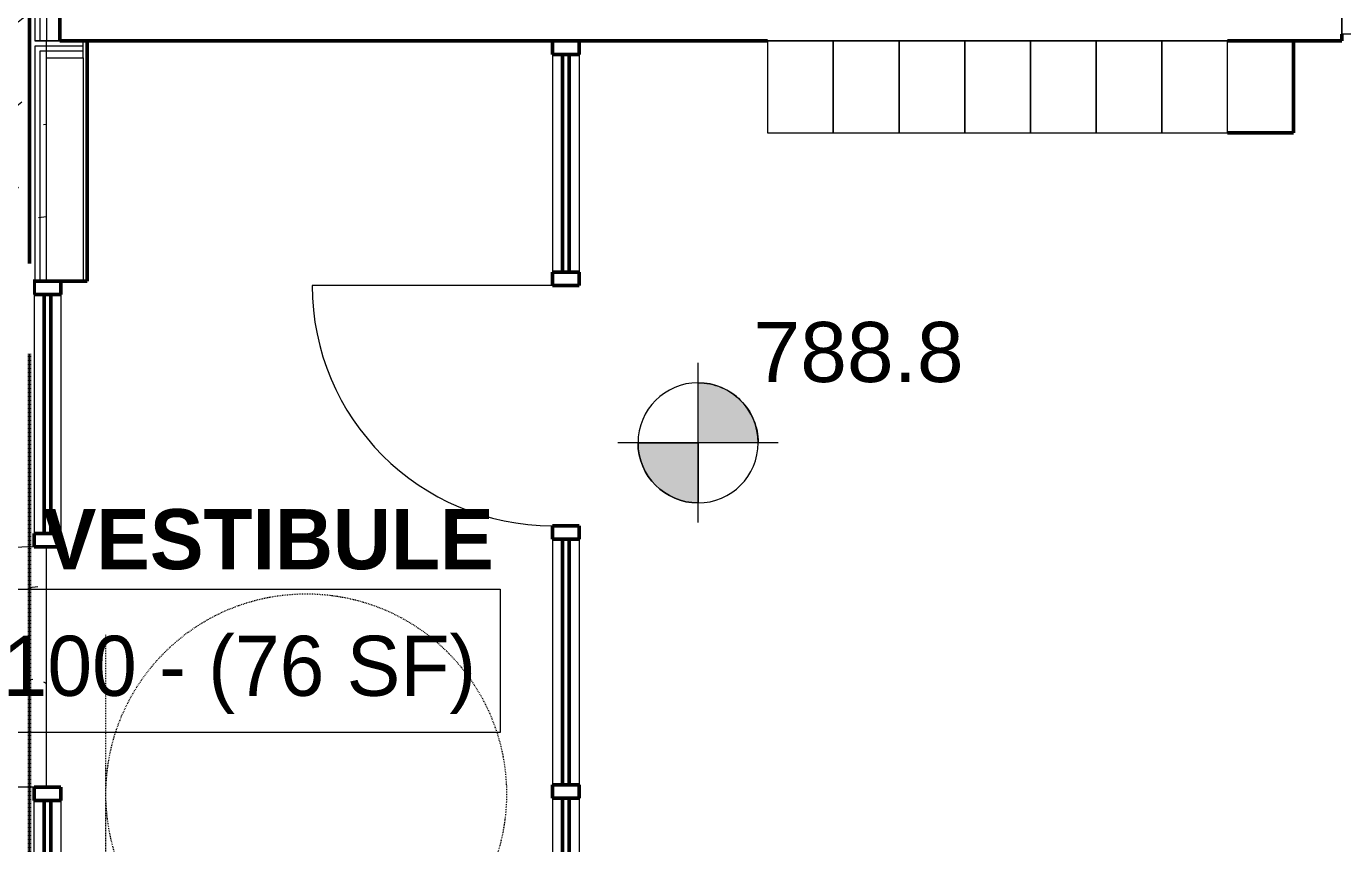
# Model space of a CAD drawing. Header units: inches. Extents: x -4235 to -464, y 9706 to 12425.
# Drawn here: x -3832.3 to -3635.2, y 11310.7 to 11433.2 of the extents above; entities that cross this region are included whole.
import ezdxf

# ---------------------------------------------------------------- set-up
doc = ezdxf.new("R2010")
doc.units = ezdxf.units.IN
doc.header["$MEASUREMENT"] = 0
doc.linetypes.add('Dash', pattern=[0.25, 0.125, -0.125])
doc.linetypes.add('Dash 1_16_', pattern=[0.12499999999999999, 0.06249999999999999, -0.06249999999999999])
for name, color, linetype, lineweight in [('0-1', 7, 'Continuous', 5), ('0-2', 254, 'Continuous', 9), ('0-3', 7, 'Continuous', 9), ('A-AREA-IDEN', 2, 'Continuous', 9), ('A-DOOR-1', 7, 'Continuous', 9), ('A-DOOR-2', 90, 'Continuous', 20), ('A-DOOR-4', 31, 'Continuous', 9), ('A-DOOR-FRAM-1', 90, 'Continuous', 20), ('A-FLOR-4', 192, 'Continuous', 9), ('A-FLOR-PATT-1', 9, 'Continuous', 9), ('A-GENM-1', 7, 'Continuous', 9), ('A-GENM-2', 250, 'Continuous', 50), ('A-GENM-HDLN-1', 7, 'Dash', 9), ('A-GLAZ-CURT', 52, 'Continuous', 9), ('A-GLAZ-CURT-1', 250, 'Continuous', 50), ('A-GLAZ-CURT-2', 52, 'Continuous', 50), ('A-GLAZ-CWMG', 51, 'Continuous', 9), ('A-GLAZ-CWMG-1', 7, 'Continuous', 9), ('A-GLAZ-CWMG-2', 250, 'Continuous', 50), ('A-GLAZ-CWMG-3', 51, 'Continuous', 50), ('A-WALL', 113, 'Continuous', 13), ('A-WALL-1', 250, 'Continuous', 50), ('A-WALL-3', 10, 'Continuous', 9), ('A-WALL-4', 254, 'Continuous', 9), ('A-WALL-6', 113, 'Continuous', 9), ('A-WALL-7', 113, 'Continuous', 50), ('C-PROP-LINE-1', 91, 'Dash 1_16_', 50), ('G-ANNO-DIMS', 111, 'Continuous', 9)]:
    doc.layers.add(name, color=color, linetype=linetype, lineweight=lineweight)
doc.styles.add('Arial', font='arial.ttf', dxfattribs={"height": 9})
doc.styles.add('Century Gothic', font='ufonts.com_century-gothic.ttf', dxfattribs={"height": 8.999999999999991})
doc.styles.add('Century Gothic_B', font='GOTHICB.TTF', dxfattribs={"height": 8.999999999999991})

# ---------------------------------------------------------------- blocks, each defined once
blk = doc.blocks.new('System Panel - Glazed-2151146-BACKGROUND - 1ST FLOOR')
at = {"layer": 'A-GLAZ-CURT-1'}
for p, q in [((17.69921875600039, 0.4999999999993817), (-17.69921875599902, 0.4999999999993817)), ((-17.69921875599902, 0.4999999999993817), (-17.69921875599902, -0.5000000000003908)), ((17.69921875600039, -0.5000000000003908), (17.69921875600039, 0.4999999999993817)), ((-17.69921875599902, -0.5000000000003908), (17.69921875600039, -0.5000000000003908))]:
    blk.add_line(p, q, dxfattribs=at)
blk = doc.blocks.new('Rectangular Mullion - 2_ x 4_ - EXTERIOR-1890816-BACKGROUND - 1ST FLOOR')
at = {"layer": 'A-GLAZ-CWMG-1'}
for p, q in [((-3753.523736679694, 11317.56283362254), (-3753.523736679695, 11282.16439611054)), ((-3749.523736679694, 11317.56283362254), (-3749.523736679695, 11282.16439611054))]:
    blk.add_line(p, q, dxfattribs=at)
blk = doc.blocks.new('Rectangular Mullion - 2_ x 4_ - EXTERIOR-2141111-BACKGROUND - 1ST FLOOR')
at = {"layer": 'A-GLAZ-CWMG-2'}
for p, q in [((-2.000000000000227, 1.999999999999716), (1.101996923193327e-27, 1.999999999999716)), ((-2.000000000000227, -1.999999999999375), (-2.000000000000227, 1.999999999999716)), ((1.101996923193327e-27, 1.999999999999716), (1.101996923193327e-27, -1.999999999999375)), ((1.101996923193327e-27, -1.999999999999375), (-2.000000000000227, -1.999999999999375))]:
    blk.add_line(p, q, dxfattribs=at)
blk = doc.blocks.new('STOREFRONT DOOR - ALUM_ STILE W_ GLASS INSET-2189327-BACKGROUND - 1ST FLOOR')
at = {"layer": 'A-DOOR-1'}
blk.add_line((-17.99999999999934, -2.000000000000296), (-17.99999999999934, -37.99999999999921), dxfattribs=at)
blk.add_arc((-17.99999999999934, -2.000000000000637), 35.99999999999859, 269.9999999999995, 359.9999999999995, dxfattribs=at)
blk = doc.blocks.new('Rectangular Mullion - 2_ x 4_ - EXTERIOR-2141107-BACKGROUND - 1ST FLOOR')
at = {"layer": 'A-GLAZ-CWMG-2'}
for p, q in [((-0.9999999999997725, 1.999999999999716), (0.9999999999997725, 1.999999999999716)), ((-0.9999999999997725, -1.999999999999375), (-0.9999999999997725, 1.999999999999716)), ((0.9999999999997725, 1.999999999999716), (0.9999999999997725, -1.999999999999375)), ((0.9999999999997725, -1.999999999999375), (-0.9999999999997725, -1.999999999999375))]:
    blk.add_line(p, q, dxfattribs=at)
blk = doc.blocks.new('System Panel - Glazed-2151149-BACKGROUND - 1ST FLOOR')
at = {"layer": 'A-GLAZ-CURT-1'}
for p, q in [((16.31484374402407, 0.4999999999993817), (-16.31484374402407, 0.4999999999993817)), ((-16.31484374402407, 0.4999999999993817), (-16.31484374402407, -0.5000000000003908)), ((16.31484374402407, -0.5000000000003908), (16.31484374402407, 0.4999999999993817)), ((-16.31484374402407, -0.5000000000003908), (16.31484374402407, -0.5000000000003908))]:
    blk.add_line(p, q, dxfattribs=at)
blk = doc.blocks.new('System Panel - Glazed-2151184-BACKGROUND - 1ST FLOOR')
at = {"layer": 'A-GLAZ-CURT-1'}
for p, q in [((18.3984375, 0.4999999999993817), (-18.3984375, 0.4999999999993817)), ((-18.3984375, 0.4999999999993817), (-18.3984375, -0.5000000000003908)), ((18.3984375, -0.5000000000003908), (18.3984375, 0.4999999999993817)), ((-18.3984375, -0.5000000000003908), (18.3984375, -0.5000000000003908))]:
    blk.add_line(p, q, dxfattribs=at)
blk = doc.blocks.new('Rectangular Mullion - 2_ x 4_ - EXTERIOR-2139107-BACKGROUND - 1ST FLOOR')
at = {"layer": 'A-GLAZ-CWMG-1'}
for p, q in [((-3753.523736679692, 11428.98939611059), (-3753.523736679693, 11396.35970862254)), ((-3749.523736679693, 11428.98939611059), (-3749.523736679693, 11396.35970862254))]:
    blk.add_line(p, q, dxfattribs=at)
blk = doc.blocks.new('Rectangular Mullion - 2_ x 4_ - EXTERIOR-2140848-BACKGROUND - 1ST FLOOR')
at = {"layer": 'A-GLAZ-CWMG-2'}
for p, q in [((-1.000000000000455, 2.000000000000397), (1.000000000000455, 2.000000000000397)), ((-1.000000000000455, -2.000000000000056), (-1.000000000000455, 2.000000000000397)), ((1.000000000000455, 2.000000000000397), (1.000000000000455, -2.000000000000056)), ((1.000000000000455, -2.000000000000056), (-1.000000000000455, -2.000000000000056))]:
    blk.add_line(p, q, dxfattribs=at)
blk = doc.blocks.new('Rectangular Mullion - 2_ x 4_ - EXTERIOR-2151182-BACKGROUND - 1ST FLOOR')
at = {"layer": 'A-GLAZ-CWMG-1'}
for p, q in [((-3753.523736679693, 11356.35970862254), (-3753.523736679695, 11319.56283362254)), ((-3749.523736679693, 11356.35970862254), (-3749.523736679694, 11319.56283362254))]:
    blk.add_line(p, q, dxfattribs=at)
blk = doc.blocks.new('Rectangular Mullion - 2_ x 4_ - EXTERIOR-2140849-BACKGROUND - 1ST FLOOR')
at = {"layer": 'A-GLAZ-CWMG-2'}
for p, q in [((-1.000000000000455, 2.000000000000397), (1.000000000000455, 2.000000000000397)), ((-1.000000000000455, -2.000000000000056), (-1.000000000000455, 2.000000000000397)), ((1.000000000000455, 2.000000000000397), (1.000000000000455, -2.000000000000056)), ((1.000000000000455, -2.000000000000056), (-1.000000000000455, -2.000000000000056))]:
    blk.add_line(p, q, dxfattribs=at)
blk = doc.blocks.new('Family1 - MailBox-2142329-BACKGROUND - 1ST FLOOR')
at = {"layer": 'A-GENM-2'}
for p, q in [((9.842519685039177, 13.77952755905471), (-3.561243337746718e-29, 13.77952755905471)), ((9.842519685039177, -5.51090232065771e-15), (9.842519685039177, 13.77952755905471)), ((-3.561243337746606e-29, -5.51090232065771e-15), (9.842519685039177, -5.51090232065771e-15))]:
    blk.add_line(p, q, dxfattribs=at)
blk = doc.blocks.new('Family1 - MailBox-V159-BACKGROUND - 1ST FLOOR')
at = {"layer": 'A-GENM-1'}
for p, q in [((-5.5955240441108e-14, 13.77952755905512), (-5.5955240441108e-14, -1.748382715945126e-14)), ((9.842519685039314, 13.77952755905512), (-5.5955240441108e-14, 13.77952755905512)), ((9.842519685039314, -1.748382715945126e-14), (9.842519685039314, 13.77952755905512)), ((-5.5955240441108e-14, -1.748382715945126e-14), (9.842519685039314, -1.748382715945126e-14))]:
    blk.add_line(p, q, dxfattribs=at)
blk = doc.blocks.new('ADA Clearances - 5ft Circle-2180434-BACKGROUND - 1ST FLOOR')
at = {"layer": 'A-GENM-HDLN-1'}
blk.add_line((30.00000000000029, 23.99999999999969), (30.00000000000029, -24.00000000000037), dxfattribs=at)
blk.add_circle((2.478017790963349e-13, -3.410605131648478e-13), 30.00000000000002, dxfattribs=at)
blk = doc.blocks.new('CTR - 1st Phase - Common Walls_rvt-1-BACKGROUND - 1ST FLOOR')
at = {"layer": '0-3', "extrusion": (0, 0, -1), "rotation": 90.00000000000092}
for name, p in [('Rectangular Mullion - 2_ x 4_ - EXTERIOR-2141111-BACKGROUND - 1ST FLOOR', (3751.523736679693, 11430.98939611058)), ('Rectangular Mullion - 2_ x 4_ - EXTERIOR-2140848-BACKGROUND - 1ST FLOOR', (3751.523736679693, 11395.35970862254)), ('Rectangular Mullion - 2_ x 4_ - EXTERIOR-2141107-BACKGROUND - 1ST FLOOR', (3751.523736679694, 11357.35970862254)), ('Rectangular Mullion - 2_ x 4_ - EXTERIOR-2140849-BACKGROUND - 1ST FLOOR', (3751.523736679694, 11318.56283362254))]:
    blk.add_blockref(name, p, dxfattribs=at)
at = {"layer": '0-3'}
for name, p in [('Family1 - MailBox-V159-BACKGROUND - 1ST FLOOR', (-3721.323736679622, 11417.20986855155)), ('Family1 - MailBox-V159-BACKGROUND - 1ST FLOOR', (-3711.481216994583, 11417.20986855155)), ('Family1 - MailBox-V159-BACKGROUND - 1ST FLOOR', (-3701.638697309544, 11417.20986855155)), ('Family1 - MailBox-V159-BACKGROUND - 1ST FLOOR', (-3691.796177624505, 11417.20986855155)), ('Family1 - MailBox-V159-BACKGROUND - 1ST FLOOR', (-3681.953657939465, 11417.20986855155)), ('Family1 - MailBox-V159-BACKGROUND - 1ST FLOOR', (-3672.111138254426, 11417.20986855155)), ('Family1 - MailBox-V159-BACKGROUND - 1ST FLOOR', (-3662.268618569387, 11417.20986855155)), ('Family1 - MailBox-2142329-BACKGROUND - 1ST FLOOR', (-3652.426098884348, 11417.20986855155)), ('Rectangular Mullion - 2_ x 4_ - EXTERIOR-2139107-BACKGROUND - 1ST FLOOR', (0, 0)), ('Rectangular Mullion - 2_ x 4_ - EXTERIOR-2151182-BACKGROUND - 1ST FLOOR', (0, 0)), ('Rectangular Mullion - 2_ x 4_ - EXTERIOR-1890816-BACKGROUND - 1ST FLOOR', (0, 0))]:
    blk.add_blockref(name, p, dxfattribs=at)
for name, p, rotation in [('System Panel - Glazed-2151149-BACKGROUND - 1ST FLOOR', (-3751.523736679693, 11412.67455236656), 89.99999999999909), ('STOREFRONT DOOR - ALUM_ STILE W_ GLASS INSET-2189327-BACKGROUND - 1ST FLOOR', (-3751.523736679694, 11376.35970862254), 269.9999999999991), ('System Panel - Glazed-2151184-BACKGROUND - 1ST FLOOR', (-3751.523736679694, 11337.96127112254), 89.99999999999909), ('ADA Clearances - 5ft Circle-2180434-BACKGROUND - 1ST FLOOR', (-3790.411236679672, 11318.16439611054), 180), ('System Panel - Glazed-2151146-BACKGROUND - 1ST FLOOR', (-3751.523736679695, 11299.86361486654), 89.99999999999909)]:
    blk.add_blockref(name, p, dxfattribs=dict(at, rotation=rotation))
blk = doc.blocks.new('HOLLOW METAL - STAIR DOOR 3-0 x 7-0-2453424-BACKGROUND - 1ST FLOOR')
at = {"layer": 'A-DOOR-1'}
blk.add_arc((17.9999999999999, -3.25000000000006), 36.00000000000004, 180.0000000000004, 270, dxfattribs=at)
at = {"layer": 'A-DOOR-2'}
for p, q in [((16.2499999999999, -3.25000000000006), (17.9999999999999, -3.250000000000065)), ((16.24999999999985, -39.25000000000006), (16.2499999999999, -3.25000000000006)), ((17.9999999999999, -3.250000000000065), (17.99999999999985, -39.25000000000006)), ((17.99999999999985, -39.25000000000006), (16.24999999999985, -39.25000000000006))]:
    blk.add_line(p, q, dxfattribs=at)
at = {"layer": 'A-DOOR-FRAM-1'}
for p, q in [((-20.0000000000001, 2.499999999999923), (-18.00000000000011, 2.499999999999923)), ((-20.0000000000001, -3.250000000000108), (-20.0000000000001, 2.499999999999923)), ((-18.00000000000011, 2.499999999999923), (-18.00000000000011, 0.5624999999998398)), ((17.99999999999988, 2.499999999999923), (19.99999999999989, 2.499999999999923)), ((17.99999999999988, 0.5624999999998398), (17.99999999999988, 2.499999999999923)), ((19.99999999999989, 2.499999999999923), (19.99999999999989, -3.250000000000108)), ((-18.00000000000011, 0.5624999999998398), (-17.37500000000003, 0.5624999999998398)), ((-17.37500000000003, 0.5624999999998398), (-17.37500000000003, -1.312500000000171)), ((17.37499999999984, 0.5624999999998398), (17.99999999999988, 0.5624999999998398)), ((17.37499999999984, -1.312500000000171), (17.37499999999984, 0.5624999999998398)), ((-18.00000000000011, -1.312500000000171), (-18.00000000000011, -3.250000000000108)), ((-17.37500000000003, -1.312500000000171), (-18.00000000000011, -1.312500000000171)), ((17.99999999999988, -1.312500000000171), (17.37499999999984, -1.312500000000171)), ((17.99999999999988, -3.250000000000108), (17.99999999999988, -1.312500000000171)), ((-18.00000000000011, -3.250000000000108), (-20.0000000000001, -3.250000000000108)), ((19.99999999999989, -3.250000000000108), (17.99999999999988, -3.250000000000108))]:
    blk.add_line(p, q, dxfattribs=at)
blk = doc.blocks.new('CTR - 1st Phase -Stairs _ Elevators_rvt-1-BACKGROUND - 1ST FLOOR')
at = {"layer": 'A-WALL-1'}
for p, q in [((-3827.323736679401, 11438.98939611079), (-3827.323736679402, 11430.98939611079)), ((-3635.323736679699, 11430.98939611055), (-3635.323736679699, 11431.98939611055)), ((-3827.323736679402, 11430.98939611079), (-3721.323736679622, 11430.98939611077)), ((-3652.426098884348, 11430.98939611075), (-3643.32373667911, 11430.98939611075)), ((-3643.323736679398, 11430.98939611055), (-3635.323736679699, 11430.98939611055))]:
    blk.add_line(p, q, dxfattribs=at)
at = {"layer": 'A-WALL-3'}
for p, q in [((-3827.323736679402, 11430.98939611079), (-3827.323736679401, 11438.98939611079)), ((-3635.323736679698, 11437.73939611055), (-3635.323736679699, 11431.98939611055)), ((-3827.323736679402, 11430.98939611079), (-3823.198736679704, 11430.98939611079)), ((-3753.523736679693, 11430.98939611078), (-3749.523736679693, 11430.98939611078)), ((-3721.323736679622, 11430.98939611077), (-3652.426098884348, 11430.98939611075)), ((-3652.426098884348, 11430.98939611075), (-3643.323736679124, 11430.98939611075)), ((-3643.323736679398, 11430.98939611055), (-3642.583579199309, 11430.98939611055))]:
    blk.add_line(p, q, dxfattribs=at)
at = {"layer": 'A-WALL-4'}
for p, q in [((-3635.323736679699, 11431.98939611055), (-3635.323736679699, 11430.98939611055)), ((-3823.198736679704, 11430.98939611079), (-3753.523736679693, 11430.98939611078)), ((-3749.523736679693, 11430.98939611078), (-3721.323736679622, 11430.98939611077)), ((-3642.583579199309, 11430.98939611055), (-3635.323736679699, 11430.98939611055))]:
    blk.add_line(p, q, dxfattribs=at)
at = {"layer": '0-2'}
blk.add_blockref('HOLLOW METAL - STAIR DOOR 3-0 x 7-0-2453424-BACKGROUND - 1ST FLOOR', (-3615.323736679698, 11435.23939611054), dxfattribs=at)
blk = doc.blocks.new('STOREFRONT DOOR A - ALUM_ STILE W_ GLASS INSET-2790937-BACKGROUND - 1ST FLOOR')
at = {"layer": 'A-DOOR-4'}
blk.add_line((-17.99999999999934, 1.999999999999674), (-17.99999999999934, 37.99999999999859), dxfattribs=at)
blk.add_arc((-17.99999999999934, 2.000000000000016), 35.99999999999865, 1.590277340731758e-13, 90.0000000000001, dxfattribs=at)
blk = doc.blocks.new('System Panel - Glazed-2762267-BACKGROUND - 1ST FLOOR')
at = {"layer": 'A-GLAZ-CURT-2'}
for p, q in [((17.90078124999854, 0.4999999999993817), (-17.90078124999718, 0.4999999999993817)), ((-17.90078124999718, 0.4999999999993817), (-17.90078124999718, -0.5000000000003908)), ((17.90078124999854, -0.5000000000003908), (17.90078124999854, 0.4999999999993817)), ((-17.90078124999718, -0.5000000000003908), (17.90078124999854, -0.5000000000003908))]:
    blk.add_line(p, q, dxfattribs=at)
blk = doc.blocks.new('Rectangular Mullion - 2_ x 4_ rectangular-2647654-BACKGROUND - 1ST FLOOR')
at = {"layer": 'A-GLAZ-CWMG'}
for p, q in [((-3831.137017929837, 11392.98939611053), (-3831.137017929838, 11357.18783361053)), ((-3827.137017929837, 11392.98939611053), (-3827.137017929838, 11357.18783361053))]:
    blk.add_line(p, q, dxfattribs=at)
blk = doc.blocks.new('System Panel - Glazed-2762269-BACKGROUND - 1ST FLOOR')
at = {"layer": 'A-GLAZ-CURT-2'}
for p, q in [((18.19921875, 0.4999999999995035), (-18.19921874999863, 0.4999999999995035)), ((-18.19921874999863, 0.4999999999995035), (-18.19921874999863, -0.500000000000269)), ((18.19921875, -0.500000000000269), (18.19921875, 0.4999999999995035)), ((-18.19921874999863, -0.500000000000269), (18.19921875, -0.500000000000269))]:
    blk.add_line(p, q, dxfattribs=at)
blk = doc.blocks.new('Rectangular Mullion - 2_ x 4_ rectangular-2762270-BACKGROUND - 1ST FLOOR')
at = {"layer": 'A-GLAZ-CWMG-3'}
for p, q in [((-1.999999999999545, 2.000000000000272), (2.927179327232274e-28, 2.000000000000272)), ((-1.999999999999545, -2.000000000000182), (-1.999999999999545, 2.000000000000272)), ((2.927179327232274e-28, 2.000000000000272), (2.927179327232277e-28, -2.000000000000182)), ((2.927179327232277e-28, -2.000000000000182), (-1.999999999999545, -2.000000000000182))]:
    blk.add_line(p, q, dxfattribs=at)
blk = doc.blocks.new('Rectangular Mullion - 2_ x 4_ rectangular-2762162-BACKGROUND - 1ST FLOOR')
at = {"layer": 'A-GLAZ-CWMG'}
for p, q in [((-3831.137017929839, 11280.78939611053), (-3831.137017929839, 11317.18783361053)), ((-3827.137017929839, 11317.18783361053), (-3827.137017929839, 11280.78939611053))]:
    blk.add_line(p, q, dxfattribs=at)
blk = doc.blocks.new('Rectangular Mullion - 2_ x 4_ rectangular-2762261-BACKGROUND - 1ST FLOOR')
at = {"layer": 'A-GLAZ-CWMG-3'}
for p, q in [((-1.000000000000455, 2.000000000000272), (1.000000000000455, 2.000000000000272)), ((-1.000000000000455, -2.000000000000182), (-1.000000000000455, 2.000000000000272)), ((1.000000000000455, 2.000000000000272), (1.000000000000455, -2.000000000000182)), ((1.000000000000455, -2.000000000000182), (-1.000000000000455, -2.000000000000182))]:
    blk.add_line(p, q, dxfattribs=at)
blk = doc.blocks.new('Rectangular Mullion - 2_ x 4_ rectangular-2762260-BACKGROUND - 1ST FLOOR')
at = {"layer": 'A-GLAZ-CWMG-3'}
for p, q in [((-1.000000000000455, 2.000000000000272), (1.000000000000455, 2.000000000000272)), ((-1.000000000000455, -2.000000000000182), (-1.000000000000455, 2.000000000000272)), ((1.000000000000455, 2.000000000000272), (1.000000000000455, -2.000000000000182)), ((1.000000000000455, -2.000000000000182), (-1.000000000000455, -2.000000000000182))]:
    blk.add_line(p, q, dxfattribs=at)
blk = doc.blocks.new('Family - ___-2835903-BACKGROUND - 1ST FLOOR')
at = {"layer": 'C-PROP-LINE-1'}
blk.add_line((-3831.823736679733, 10009.08939611048), (-3831.823736679733, 12089.68939611051), dxfattribs=at)
blk = doc.blocks.new('Spot Elevations - Spot Elevation - Target Filled-49714-BACKGROUND - 1ST FLOOR')
at = {"layer": 'G-ANNO-DIMS'}
h = blk.add_hatch(color=256, dxfattribs=at)
edge = h.paths.add_edge_path(flags=0)
edge.add_line((1.249000902703301e-16, 0), (-0.09374999999999985, 0))
edge.add_arc((5.724587470723462e-16, -3.434752482434078e-16), 0.09375000000000037, 90.00000000000063, 180.0000000000002, ccw=False)
edge.add_line((1.249000902703301e-16, 0.09375000000000007), (1.249000902703301e-16, 0))
h = blk.add_hatch(color=256, dxfattribs=at)
edge = h.paths.add_edge_path(flags=0)
edge.add_line((1.249000902703301e-16, 0), (0.09375000000000029, 0))
edge.add_arc((2.289834988289385e-16, 6.245004513516504e-17), 0.09374999999999996, 269.99999999999955, 359.99999999999966, ccw=False)
edge.add_line((1.249000902703301e-16, -0.09375), (1.249000902703301e-16, 0))
for p, q in [((-2.706168622523819e-16, 0.1243846875261664), (-2.706168622523819e-16, -0.125)), ((1.249000902703301e-16, 0), (1.249000902703301e-16, 0.09375000000000007)), ((0.1250000000000001, 7.067913962433002e-16), (-0.1249999999999998, 7.067913962433002e-16)), ((-0.09374999999999985, 0), (1.249000902703301e-16, 0)), ((1.249000902703301e-16, 0), (1.249000902703301e-16, -0.09375)), ((0.09375000000000029, 0), (1.249000902703301e-16, 0))]:
    blk.add_line(p, q, dxfattribs=at)
blk.add_circle((1.249000902703301e-16, 0), 0.09375000000000007, dxfattribs=at)
for centre, radius, start, end in [((5.724587470723462e-16, -3.434752482434078e-16), 0.09375000000000037, 90.00000000000026, 179.9999999999999), ((2.289834988289385e-16, 6.245004513516504e-17), 0.09374999999999996, 269.9999999999992, 359.9999999999993)]:
    blk.add_arc(centre, radius, start, end, dxfattribs=at)

msp = doc.modelspace()

# ---------------------------------------------------------------- hatches: boundary and pattern name
at = {"layer": 'A-FLOR-PATT-1'}
h = msp.add_hatch(dxfattribs=at)
h.set_pattern_fill('FP_16', color=256, style=0, pattern_type=2)
h.set_pattern_definition([(50.00600000000001, (-1.651, 0), (27.53679809791357, -2.409705275494005), [2.88, -31.677]), (354.999, (-1.651, 0), (-5.327340309033689, 28.88435857400584), [2.304, -25.339]), (100.449, (0.644, -0.201), (22.20997709921452, 26.47403284829054), [2.448, -26.924]), (46.18999999999999, (-1.651, 7.68), (40.97342313427387, -6.355855934471101), [4.319999999999999, -47.51499999999999]), (96.63399999999999, (1.764, 7.15), (35.88288308792173, 37.40588319099739), [3.671, -40.38599999999999]), (351.182, (-1.651, 7.68), (35.88338549611244, 37.40634298267324), [3.455, -38.008]), (21.004, (2.188, 5.76), (22.91615526589096, -15.4603473709221), [2.879, -31.674]), (325.994, (2.188, 5.76), (9.341184585175364, 27.84589798418579), [2.304, -25.34]), (71.455, (4.098, 4.472), (32.25789190459494, 12.38447200616433), [2.448, -26.923]), (37.506, (-1.651, 0), (0.4669185538983793, 12.78257141830334), [1.267, -23.766, 1.267, -24.457, -25.437]), (37.506, (-1.651, 0), (0.4669185538983793, 12.78257141830334), [-50.758, 1.267, -24.169]), (7.502000000000001, (-1.651, 0), (10.1000694129133, 15.14531240530657), [1.267, -13.399, 1.267, -23.189, -9.693999999999999]), (7.502000000000001, (-1.651, 0), (10.1000694129133, 15.14531240530657), [-39.121, 1.267, -8.427]), (327.494, (-10.212, 0), (20.49431606077041, -0.8660826757580082), [1.267, -8.332, 1.267, -28.68, -39.738]), (327.494, (-10.212, 0), (20.49431606077041, -0.8660826757580082), [-39.546, 1.267, -38.471]), (317.494, (-14.051, 0), (22.38940722974695, 3.844522324106711), [1.267, -11.211, 1.267, -18.622, -28.221]), (317.494, (-14.051, 0), (22.38940722974695, 3.844522324106711), [-32.36699999999999, 1.267, -26.954])])
h.paths.add_polyline_path([(-3833.948736679715, 11295.11439611052), (-3831.137017929843, 11295.15531924163), (-3831.137017929843, 11319.18783361054), (-3829.3237366797, 11319.18783361054), (-3829.3237366797, 11355.18783361054), (-3831.137017929842, 11355.18783361054), (-3831.137017929842, 11394.98939611054), (-3829.3237366797, 11394.98939611054), (-3829.323736679699, 11434.98939611052), (-3905.123736679695, 11434.98939611052), (-3905.123736679696, 11429.98939611052), (-3892.929622395873, 11429.96384048024), (-3892.878313346374, 11429.91952333295), (-3892.743503738895, 11429.88489978665), (-3892.50579075283, 11429.65554300938), (-3892.418895455632, 11429.48083657444), (-3892.390777917063, 11429.36883715931), (-3892.39177442454, 11429.10238583597), (-3892.42886435294, 11428.97388859952), (-3892.526334507452, 11428.79647606938), (-3892.658987208263, 11428.65874424928), (-3892.7487366797, 11428.58987705768), (-3893.451360442348, 11428.49779763493), (-3894.055233595017, 11428.48949698943), (-3903.980994744214, 11428.48939611052), (-3905.123736679696, 11428.48939611052), (-3905.123736679698, 11317.48939611052), (-3893.086114232379, 11317.47828168876), (-3892.593406593811, 11317.26972619641), (-3892.428864352941, 11317.00490362152), (-3892.391330562585, 11316.8730349188), (-3892.395087298852, 11316.57722205729), (-3892.430119366968, 11316.47085872763), (-3892.56899666181, 11316.24087766736), (-3892.661654602668, 11316.15669748556), (-3892.806397239236, 11316.07625667193), (-3893.315528223218, 11315.99385539576), (-3895.006548167647, 11315.98965734791), (-3905.123736679698, 11315.98939611052), (-3905.123736679698, 11310.98939611053), (-3883.323736679735, 11310.98939611053), (-3883.323736679735, 11295.11439611052), (-3880.81439624211, 11295.15531924163), (-3880.748297585764, 11295.36384505591), (-3880.557544585872, 11295.54284433032), (-3880.434865941239, 11295.60186006661), (-3880.129622395907, 11295.56195977135), (-3879.953889130147, 11295.43245343483), (-3879.873252245784, 11295.33133798008), (-3879.823736679736, 11295.11439611052), (-3878.323736679736, 11295.15531924163), (-3878.298181049453, 11310.30851039435), (-3878.253863902164, 11310.35981944385), (-3878.223255732574, 11310.48939611052), (-3877.988575773247, 11310.73334555173), (-3877.842274062622, 11310.80801342326), (-3877.703177728519, 11310.84735487316), (-3877.44009787146, 11310.84680222764), (-3877.308229168735, 11310.80926843728), (-3877.072400881314, 11310.66697429569), (-3876.976224700932, 11310.55717304897), (-3876.912746520928, 11310.43037053418), (-3876.832138204147, 11309.78677234788), (-3876.824274004905, 11309.07867444455), (-3876.823736679736, 11305.54067011503), (-3876.823736679735, 11295.11439611052), (-3835.448736679715, 11295.15531924163), (-3835.423181049432, 11307.11439611052), (-3833.948736679715, 11307.11439611052), (-3833.948736679715, 11295.13716342291)], flags=0)
h.paths.add_polyline_path([(-3881.04818104945, 11297.98939611053), (-3881.073736679733, 11297.98939611053), (-3881.073736679733, 11313.23939611053), (-3902.123736679696, 11313.26495174082), (-3902.123736679696, 11314.73939611053), (-3879.573736679733, 11314.71384048025), (-3879.599292310017, 11297.98939611053), (-3880.973255732572, 11297.98939611053)], flags=0)
h.paths.add_polyline_path([(-3864.712785449181, 11431.23939611052), (-3902.123736679696, 11431.2649517408), (-3902.123736679696, 11432.73939611052), (-3835.123736679695, 11432.71384048024), (-3835.123736679695, 11431.23939611052), (-3850.697426304324, 11431.23939611052)], flags=0)

# ---------------------------------------------------------------- linework, layer by layer
at = {"layer": 'A-AREA-IDEN', "flags": 128}
msp.add_lwpolyline([(-3838.861449133318, 11348.87711261376), (-3761.352787715995, 11348.87711261376), (-3761.352787715995, 11327.38104962163), (-3838.861449133318, 11327.38104962163)], close=True, dxfattribs=at)
at = {"layer": 'A-FLOR-4'}
msp.add_line((-3829.323736679733, 11434.98939611058), (-3829.323736679733, 11430.98939611079), dxfattribs=at)
at = {"layer": 'A-WALL'}
for p, q in [((-3831.073736679703, 11550.9893961105), (-3831.073736679707, 11430.98939611051)), ((-3830.323736679703, 11550.98939611049), (-3830.323736679707, 11430.98939611051)), ((-3827.323736679707, 11430.98939611079), (-3831.073736679704, 11430.98939611079)), ((-3831.073736679707, 11430.98939611051), (-3827.323736679707, 11430.98939611051)), ((-3831.073736679704, 11430.23939611079), (-3831.073736679705, 11394.98939611052)), ((-3823.823736679704, 11428.48939611079), (-3823.823736679704, 11430.98939611079))]:
    msp.add_line(p, q, dxfattribs=at)
at = {"layer": 'A-WALL-6'}
for p, q in [((-3823.823736679704, 11430.23939611079), (-3831.073736679704, 11430.23939611079)), ((-3830.323736679704, 11429.48939611079), (-3830.323736679704, 11394.98939611052)), ((-3823.823736679704, 11429.48939611079), (-3830.323736679704, 11429.48939611079)), ((-3829.323736679733, 11394.98939611053), (-3829.323736679733, 11430.98939611079)), ((-3829.323736679705, 11428.48939611079), (-3823.823736679704, 11428.48939611079)), ((-3823.823736679703, 11428.48939611079), (-3823.823736679705, 11394.98939611052)), ((-3831.82373667971, 11164.58939611054), (-3831.823736679705, 11394.98939611053)), ((-3829.323736679733, 11319.18783361053), (-3829.323736679733, 11355.18783361053))]:
    msp.add_line(p, q, dxfattribs=at)
at = {"layer": 'A-WALL-7'}
for p, q in [((-3827.323736679707, 11430.98939611051), (-3827.323736679703, 11550.9893961105)), ((-3831.823736679703, 11545.32689611062), (-3831.823736679705, 11394.98939611052)), ((-3823.198736679704, 11430.98939611079), (-3827.323736679707, 11430.98939611079)), ((-3823.198736679705, 11394.98939611052), (-3823.198736679704, 11430.98939611079)), ((-3831.823736679705, 11394.98939611052), (-3823.198736679705, 11394.98939611052))]:
    msp.add_line(p, q, dxfattribs=at)

# ---------------------------------------------------------------- block references
at = {"layer": '0-1'}
for name in ['CTR - 1st Phase -Stairs _ Elevators_rvt-1-BACKGROUND - 1ST FLOOR', 'CTR - 1st Phase - Common Walls_rvt-1-BACKGROUND - 1ST FLOOR']:
    msp.add_blockref(name, (0, 0), dxfattribs=at)
at = {"layer": 'A-DOOR-4', "rotation": 89.99999999999899}
msp.add_blockref('STOREFRONT DOOR A - ALUM_ STILE W_ GLASS INSET-2790937-BACKGROUND - 1ST FLOOR', (-3829.137017929839, 11337.18783361053), dxfattribs=at)
at = {"layer": 'A-GLAZ-CURT', "rotation": 89.99999999999899}
for name, p in [('System Panel - Glazed-2762267-BACKGROUND - 1ST FLOOR', (-3829.137017929838, 11375.08861486053)), ('System Panel - Glazed-2762269-BACKGROUND - 1ST FLOOR', (-3829.13701792984, 11298.98861486053))]:
    msp.add_blockref(name, p, dxfattribs=at)
at = {"layer": 'A-GLAZ-CWMG', "extrusion": (0, 0, -1), "rotation": 90.00000000000101}
for name, p in [('Rectangular Mullion - 2_ x 4_ rectangular-2762270-BACKGROUND - 1ST FLOOR', (3829.137017929837, 11394.98939611052)), ('Rectangular Mullion - 2_ x 4_ rectangular-2762260-BACKGROUND - 1ST FLOOR', (3829.137017929838, 11356.18783361053)), ('Rectangular Mullion - 2_ x 4_ rectangular-2762261-BACKGROUND - 1ST FLOOR', (3829.137017929839, 11318.18783361053))]:
    msp.add_blockref(name, p, dxfattribs=at)
at = {"layer": 'A-GLAZ-CWMG'}
for name in ['Rectangular Mullion - 2_ x 4_ rectangular-2647654-BACKGROUND - 1ST FLOOR', 'Rectangular Mullion - 2_ x 4_ rectangular-2762162-BACKGROUND - 1ST FLOOR']:
    msp.add_blockref(name, (0, 0), dxfattribs=at)
at = {"layer": 'C-PROP-LINE-1'}
msp.add_blockref('Family - ___-2835903-BACKGROUND - 1ST FLOOR', (0, 0), dxfattribs=at)
at = {"layer": 'G-ANNO-DIMS', "extrusion": (0, 0, -1), "xscale": 95.99999999999994, "yscale": 95.99999999999994, "zscale": 95.99999999999994, "rotation": 180}
msp.add_blockref('Spot Elevations - Spot Elevation - Target Filled-49714-BACKGROUND - 1ST FLOOR', (3731.722836830219, 11370.78327393498), dxfattribs=at)

# ---------------------------------------------------------------- texts
at = {"layer": 'A-AREA-IDEN', "char_height": 8.999999999999991, "attachment_point": 1}
for s, insert, width, style in [('VESTIBULE', (-3829.870897952216, 11360.84526191828), 71.81099999999994, 'Century Gothic_B'), ('100 - (76 SF)', (-3835.861449133318, 11341.87711261376), 86.35499999999992, 'Century Gothic')]:
    msp.add_mtext(s, dxfattribs=dict(at, insert=insert, width=width, style=style))

# ---------------------------------------------------------------- next in the draw order: texts
at = {"layer": 'G-ANNO-DIMS', "char_height": 9, "width": 37.68378766140601, "attachment_point": 1, "line_spacing_factor": 0.9417779076525876, "style": 'Arial', "bg_fill": 3, "box_fill_scale": 1.25, "bg_fill_color": 256, "bg_fill_true_color": 13158600, "bg_fill_transparency": 0}
for s, insert in [('788.7', (-3871.271706521907, 11395.38992307417)), ('788.8', (-3723.424415022474, 11388.89114103024))]:
    msp.add_mtext(s, dxfattribs=dict(at, insert=insert))

doc.saveas('drawing.dxf')
